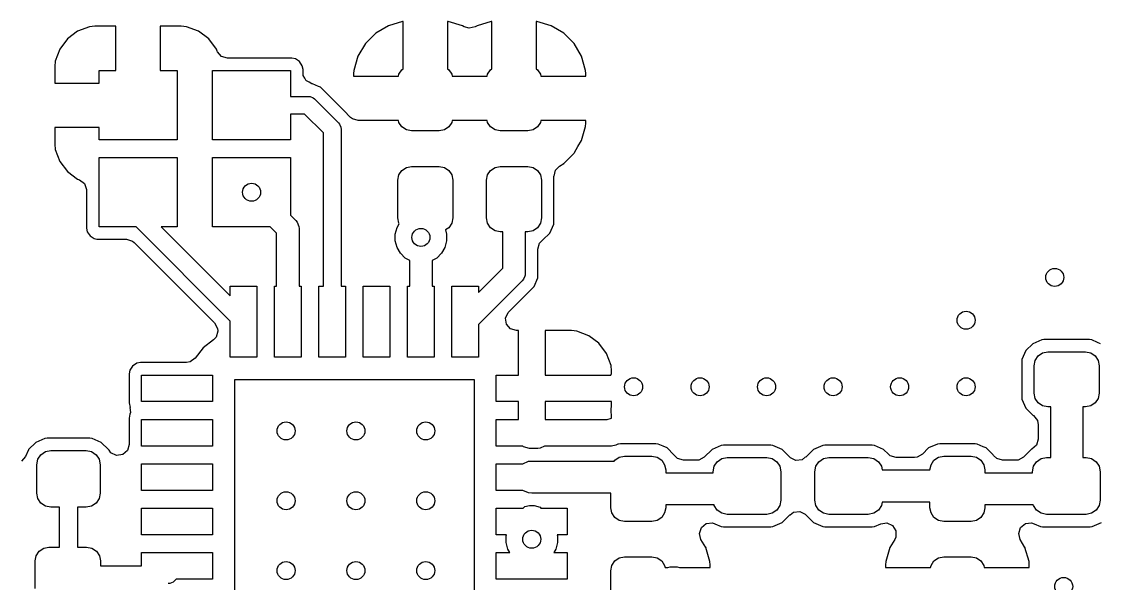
# Model space of a CAD drawing. Header units: inches. Extents: x 5.14 to 7.42, y -4.57 to -3.18.
# Drawn here: x 6.4148 to 6.8938, y -3.911 to -3.6618 of the extents above; entities that cross this region are included whole.
import ezdxf

# ---------------------------------------------------------------- set-up
doc = ezdxf.new("R2010")
doc.units = ezdxf.units.IN
doc.header["$MEASUREMENT"] = 0
doc.layers.add('F.Cu', color=13, linetype='CONTINUOUS', true_color=0xc83434)

msp = doc.modelspace()

# ---------------------------------------------------------------- linework, layer by layer
at = {"layer": 'F.Cu', "linetype": 'CONTINUOUS'}
for p, q in [((6.44499, -3.66409), (6.43968, -3.66607)), ((6.44733, -3.66384), (6.44499, -3.66409)), ((6.44499, -3.66409), (6.44499, -3.66409)), ((6.45669, -3.66384), (6.44733, -3.66384)), ((6.45669, -3.68352), (6.45669, -3.66384)), ((6.48574, -3.66384), (6.47638, -3.66384)), ((6.47638, -3.66384), (6.47638, -3.68352)), ((6.48809, -3.66409), (6.48574, -3.66384)), ((6.49339, -3.66607), (6.48809, -3.66409)), ((6.48809, -3.66409), (6.48809, -3.66409)), ((6.57767, -3.66361), (6.57206, -3.66692)), ((6.58393, -3.66179), (6.57767, -3.66361)), ((6.57767, -3.66361), (6.57767, -3.66361)), ((6.58425, -3.66176), (6.58393, -3.66179)), ((6.58425, -3.68276), (6.58425, -3.66176)), ((6.60426, -3.66179), (6.60394, -3.66176)), ((6.60394, -3.66176), (6.60394, -3.68276)), ((6.61052, -3.66361), (6.60426, -3.66179)), ((6.60426, -3.66179), (6.60426, -3.66179)), ((6.61129, -3.66406), (6.61052, -3.66361)), ((6.6136, -3.66474), (6.61129, -3.66406)), ((6.61626, -3.66406), (6.6136, -3.66474)), ((6.61704, -3.66361), (6.61626, -3.66406)), ((6.6233, -3.66179), (6.61704, -3.66361)), ((6.61704, -3.66361), (6.61704, -3.66361)), ((6.62362, -3.66176), (6.6233, -3.66179)), ((6.62362, -3.68276), (6.62362, -3.66176)), ((6.64363, -3.66179), (6.64331, -3.66176)), ((6.64331, -3.66176), (6.64331, -3.68276)), ((6.64989, -3.66361), (6.64363, -3.66179)), ((6.64363, -3.66179), (6.64363, -3.66179)), ((6.6555, -3.66692), (6.64989, -3.66361)), ((6.64989, -3.66361), (6.64989, -3.66361)), ((6.43968, -3.66607), (6.43515, -3.66946)), ((6.43968, -3.66607), (6.43968, -3.66607)), ((6.49792, -3.66946), (6.49339, -3.66607)), ((6.49339, -3.66607), (6.49339, -3.66607)), ((6.57206, -3.66692), (6.56745, -3.67153)), ((6.57206, -3.66692), (6.57206, -3.66692)), ((6.6601, -3.67153), (6.6555, -3.66692)), ((6.6555, -3.66692), (6.6555, -3.66692)), ((6.43515, -3.66946), (6.43176, -3.67399)), ((6.43515, -3.66946), (6.43515, -3.66946)), ((6.50131, -3.67399), (6.49792, -3.66946)), ((6.49792, -3.66946), (6.49792, -3.66946)), ((6.56745, -3.67153), (6.56414, -3.67714)), ((6.56745, -3.67153), (6.56745, -3.67153)), ((6.66011, -3.67153), (6.6601, -3.67153)), ((6.66342, -3.67714), (6.66011, -3.67153)), ((6.43176, -3.67399), (6.42978, -3.6793)), ((6.43176, -3.67399), (6.43176, -3.67399)), ((6.50162, -3.67483), (6.50131, -3.67399)), ((6.50131, -3.67399), (6.50131, -3.67399)), ((6.50176, -3.67515), (6.50162, -3.67483)), ((6.50356, -3.67723), (6.50176, -3.67515)), ((6.5062, -3.678), (6.50356, -3.67723)), ((6.5348, -3.678), (6.5062, -3.678)), ((6.53641, -3.67832), (6.5348, -3.678)), ((6.5348, -3.678), (6.5348, -3.678)), ((6.53823, -3.67954), (6.53641, -3.67832)), ((6.53641, -3.67832), (6.53641, -3.67832)), ((6.53641, -3.67832), (6.53641, -3.67832)), ((6.56414, -3.67714), (6.56232, -3.68339)), ((6.56414, -3.67714), (6.56414, -3.67714)), ((6.66524, -3.68339), (6.66342, -3.67714)), ((6.66342, -3.67714), (6.66342, -3.67714)), ((6.42978, -3.6793), (6.42953, -3.68164)), ((6.42953, -3.68164), (6.42953, -3.68904)), ((6.42978, -3.6793), (6.42978, -3.6793)), ((6.53945, -3.68137), (6.53823, -3.67954)), ((6.53977, -3.68298), (6.53945, -3.68137)), ((6.53945, -3.68137), (6.53945, -3.68137)), ((6.53977, -3.68457), (6.53977, -3.68298)), ((6.53977, -3.68298), (6.53977, -3.68298)), ((6.58235, -3.68513), (6.58368, -3.68315)), ((6.58368, -3.68315), (6.58425, -3.68276)), ((6.60394, -3.68276), (6.60451, -3.68315)), ((6.60451, -3.68315), (6.60583, -3.68513)), ((6.62172, -3.68513), (6.62305, -3.68315)), ((6.62305, -3.68315), (6.62362, -3.68276)), ((6.64331, -3.68276), (6.64388, -3.68315)), ((6.64388, -3.68315), (6.6452, -3.68513)), ((6.44921, -3.68904), (6.44921, -3.68352)), ((6.44921, -3.68352), (6.45669, -3.68352)), ((6.47638, -3.68352), (6.48386, -3.68352)), ((6.48386, -3.68352), (6.48386, -3.71423)), ((6.49961, -3.71423), (6.49961, -3.68352)), ((6.49961, -3.68352), (6.53425, -3.68352)), ((6.53425, -3.68352), (6.53425, -3.69494)), ((6.53989, -3.68555), (6.53977, -3.68457)), ((6.53988, -3.6856), (6.53989, -3.68555)), ((6.53989, -3.68563), (6.53988, -3.6856)), ((6.5399, -3.68569), (6.53989, -3.68563)), ((6.54056, -3.68685), (6.5399, -3.68569)), ((6.5412, -3.68802), (6.54056, -3.68685)), ((6.54124, -3.68804), (6.5412, -3.68802)), ((6.54126, -3.68809), (6.54124, -3.68804)), ((6.54244, -3.6887), (6.54126, -3.68809)), ((6.56232, -3.68339), (6.5622, -3.68486)), ((6.5622, -3.68486), (6.5622, -3.68598)), ((6.5622, -3.68598), (6.58218, -3.68598)), ((6.56232, -3.68339), (6.56232, -3.68339)), ((6.58218, -3.68598), (6.58235, -3.68513)), ((6.60583, -3.68513), (6.60601, -3.68598)), ((6.60601, -3.68598), (6.62155, -3.68598)), ((6.62155, -3.68598), (6.62172, -3.68513)), ((6.6452, -3.68513), (6.64538, -3.68598)), ((6.64538, -3.68598), (6.66535, -3.68598)), ((6.66535, -3.68486), (6.66524, -3.68339)), ((6.66524, -3.68339), (6.66524, -3.68339)), ((6.66535, -3.68598), (6.66535, -3.68486)), ((6.66535, -3.68486), (6.66535, -3.68486)), ((6.42953, -3.68904), (6.44921, -3.68904)), ((6.54361, -3.68934), (6.54244, -3.6887)), ((6.54398, -3.68942), (6.54361, -3.68934)), ((6.54401, -3.68942), (6.54398, -3.68942)), ((6.54404, -3.68944), (6.54401, -3.68942)), ((6.54661, -3.6905), (6.54404, -3.68944)), ((6.54404, -3.68944), (6.54404, -3.68944)), ((6.54746, -3.69085), (6.54661, -3.6905)), ((6.54748, -3.69086), (6.54746, -3.69085)), ((6.54821, -3.69159), (6.54748, -3.69086)), ((6.54748, -3.69086), (6.54748, -3.69086)), ((6.55783, -3.70121), (6.54821, -3.69159)), ((6.54821, -3.69159), (6.54821, -3.69159)), ((6.53425, -3.69494), (6.54213, -3.69494)), ((6.54213, -3.69494), (6.54289, -3.69502)), ((6.54289, -3.69502), (6.54431, -3.6956)), ((6.54431, -3.6956), (6.54491, -3.69609)), ((6.54491, -3.69609), (6.55554, -3.70672)), ((6.56086, -3.70424), (6.55783, -3.70121)), ((6.55783, -3.70121), (6.55783, -3.70121)), ((6.5405, -3.70282), (6.53425, -3.70282)), ((6.53425, -3.70282), (6.53425, -3.71423)), ((6.54882, -3.71114), (6.5405, -3.70282)), ((6.55554, -3.70672), (6.55603, -3.70732)), ((6.56167, -3.70489), (6.56086, -3.70424)), ((6.56431, -3.70567), (6.56167, -3.70489)), ((6.58218, -3.70567), (6.56431, -3.70567)), ((6.58235, -3.70653), (6.58218, -3.70567)), ((6.58368, -3.70851), (6.58235, -3.70653)), ((6.60583, -3.70653), (6.60451, -3.70851)), ((6.60601, -3.70567), (6.60583, -3.70653)), ((6.62155, -3.70567), (6.60601, -3.70567)), ((6.62172, -3.70653), (6.62155, -3.70567)), ((6.62305, -3.70851), (6.62172, -3.70653)), ((6.6452, -3.70653), (6.64388, -3.70851)), ((6.64538, -3.70567), (6.6452, -3.70653)), ((6.66535, -3.70567), (6.64538, -3.70567)), ((6.66524, -3.70826), (6.66535, -3.7068)), ((6.66535, -3.7068), (6.66535, -3.70567)), ((6.66535, -3.7068), (6.66535, -3.7068)), ((6.44921, -3.70872), (6.42953, -3.70872)), ((6.42953, -3.70872), (6.42953, -3.71612)), ((6.44921, -3.71423), (6.44921, -3.70872)), ((6.54882, -3.77919), (6.54882, -3.71114)), ((6.55603, -3.70732), (6.55654, -3.70855)), ((6.55654, -3.70855), (6.55662, -3.70874)), ((6.55662, -3.70874), (6.55669, -3.70951)), ((6.55669, -3.70951), (6.55669, -3.77919)), ((6.58566, -3.70983), (6.58368, -3.70851)), ((6.58799, -3.7103), (6.58566, -3.70983)), ((6.6002, -3.7103), (6.58799, -3.7103)), ((6.60253, -3.70983), (6.6002, -3.7103)), ((6.60451, -3.70851), (6.60253, -3.70983)), ((6.62503, -3.70983), (6.62305, -3.70851)), ((6.62736, -3.7103), (6.62503, -3.70983)), ((6.63957, -3.7103), (6.62736, -3.7103)), ((6.6419, -3.70983), (6.63957, -3.7103)), ((6.64388, -3.70851), (6.6419, -3.70983)), ((6.66342, -3.71452), (6.66524, -3.70826)), ((6.66524, -3.70826), (6.66524, -3.70826)), ((6.42953, -3.71612), (6.42978, -3.71846)), ((6.48386, -3.71423), (6.44921, -3.71423)), ((6.53425, -3.71423), (6.49961, -3.71423)), ((6.66181, -3.71724), (6.66342, -3.71452)), ((6.66342, -3.71452), (6.66342, -3.71452)), ((6.42978, -3.71846), (6.42978, -3.71846)), ((6.42978, -3.71846), (6.43176, -3.72376)), ((6.6555, -3.72473), (6.6601, -3.72012)), ((6.6601, -3.72012), (6.66011, -3.72012)), ((6.66011, -3.72012), (6.66026, -3.71986)), ((6.66026, -3.71986), (6.66181, -3.71724)), ((6.43176, -3.72376), (6.43176, -3.72376)), ((6.43176, -3.72376), (6.43515, -3.72829)), ((6.44921, -3.75281), (6.44921, -3.72211)), ((6.44921, -3.72211), (6.48386, -3.72211)), ((6.48386, -3.72211), (6.48386, -3.75281)), ((6.49961, -3.75281), (6.49961, -3.72211)), ((6.49961, -3.72211), (6.53425, -3.72211)), ((6.53425, -3.72211), (6.53425, -3.74771)), ((6.58566, -3.72651), (6.58799, -3.72604)), ((6.58799, -3.72604), (6.6002, -3.72604)), ((6.6002, -3.72604), (6.60253, -3.72651)), ((6.62503, -3.72651), (6.62736, -3.72604)), ((6.62736, -3.72604), (6.63957, -3.72604)), ((6.63957, -3.72604), (6.6419, -3.72651)), ((6.65181, -3.72767), (6.65357, -3.72587)), ((6.65357, -3.72587), (6.6555, -3.72473)), ((6.6555, -3.72473), (6.65526, -3.72492)), ((6.65526, -3.72492), (6.6555, -3.72473)), ((6.43515, -3.72829), (6.43515, -3.72829)), ((6.43515, -3.72829), (6.43968, -3.73169)), ((6.58189, -3.73215), (6.58235, -3.72981)), ((6.58235, -3.72981), (6.58368, -3.72783)), ((6.58368, -3.72783), (6.58566, -3.72651)), ((6.60253, -3.72651), (6.60451, -3.72783)), ((6.60451, -3.72783), (6.60583, -3.72981)), ((6.60583, -3.72981), (6.6063, -3.73215)), ((6.62126, -3.73215), (6.62172, -3.72981)), ((6.62172, -3.72981), (6.62305, -3.72783)), ((6.62305, -3.72783), (6.62503, -3.72651)), ((6.6419, -3.72651), (6.64388, -3.72783)), ((6.64388, -3.72783), (6.6452, -3.72981)), ((6.6452, -3.72981), (6.64567, -3.73215)), ((6.65119, -3.73034), (6.65119, -3.73027)), ((6.65119, -3.73027), (6.65121, -3.73027)), ((6.65119, -3.73035), (6.65119, -3.73034)), ((6.65119, -3.73041), (6.65119, -3.73035)), ((6.65119, -3.75061), (6.65119, -3.73041)), ((6.65119, -3.73041), (6.65119, -3.73041)), ((6.65121, -3.73027), (6.65181, -3.72767)), ((6.43968, -3.73169), (6.43968, -3.73169)), ((6.43968, -3.73169), (6.44052, -3.732)), ((6.44052, -3.732), (6.44272, -3.73365)), ((6.44272, -3.73365), (6.44368, -3.73622)), ((6.58189, -3.74888), (6.58189, -3.73215)), ((6.6063, -3.73215), (6.6063, -3.74888)), ((6.62126, -3.74888), (6.62126, -3.73215)), ((6.64567, -3.73215), (6.64567, -3.74888)), ((6.44368, -3.73622), (6.44369, -3.73657)), ((6.44369, -3.73657), (6.44369, -3.75336)), ((6.53425, -3.74771), (6.53661, -3.75007)), ((6.53661, -3.75007), (6.53723, -3.75082)), ((6.58235, -3.75121), (6.58189, -3.74888)), ((6.6063, -3.74888), (6.60583, -3.75121)), ((6.62172, -3.75121), (6.62126, -3.74888)), ((6.64567, -3.74888), (6.6452, -3.75121)), ((6.44369, -3.75336), (6.44401, -3.75497)), ((6.44401, -3.75497), (6.44401, -3.75497)), ((6.44401, -3.75497), (6.44401, -3.75497)), ((6.44401, -3.75497), (6.44523, -3.75679)), ((6.46569, -3.75281), (6.44921, -3.75281)), ((6.50748, -3.7946), (6.46569, -3.75281)), ((6.48386, -3.75281), (6.47683, -3.75281)), ((6.47683, -3.75281), (6.50748, -3.78347)), ((6.52521, -3.75281), (6.49961, -3.75281)), ((6.52807, -3.75567), (6.52521, -3.75281)), ((6.53723, -3.75082), (6.53723, -3.75082)), ((6.53723, -3.75082), (6.53797, -3.75263)), ((6.53797, -3.75263), (6.53807, -3.7536)), ((6.53807, -3.7536), (6.53807, -3.77919)), ((6.58072, -3.75604), (6.5815, -3.75314)), ((6.5815, -3.75314), (6.58249, -3.75142)), ((6.58249, -3.75142), (6.58235, -3.75121)), ((6.60451, -3.75319), (6.60303, -3.75418)), ((6.60303, -3.75418), (6.60353, -3.75604)), ((6.60583, -3.75121), (6.60451, -3.75319)), ((6.62305, -3.75319), (6.62172, -3.75121)), ((6.62503, -3.75452), (6.62305, -3.75319)), ((6.62736, -3.75498), (6.62503, -3.75452)), ((6.62846, -3.75498), (6.62736, -3.75498)), ((6.62846, -3.77122), (6.62846, -3.75498)), ((6.63957, -3.75498), (6.63846, -3.75498)), ((6.63846, -3.75498), (6.63846, -3.77329)), ((6.6419, -3.75452), (6.63957, -3.75498)), ((6.64388, -3.75319), (6.6419, -3.75452)), ((6.6452, -3.75121), (6.64388, -3.75319)), ((6.64932, -3.75556), (6.65108, -3.75158)), ((6.65108, -3.75158), (6.65119, -3.75061)), ((6.44523, -3.75679), (6.44706, -3.75801)), ((6.44706, -3.75801), (6.44821, -3.75824)), ((6.44821, -3.75824), (6.44867, -3.75833)), ((6.44867, -3.75833), (6.44867, -3.75833)), ((6.44867, -3.75833), (6.44867, -3.75833)), ((6.44867, -3.75833), (6.46138, -3.75833)), ((6.46138, -3.75833), (6.46402, -3.75911)), ((6.46402, -3.75911), (6.46484, -3.75976)), ((6.46484, -3.75976), (6.50053, -3.79546)), ((6.52807, -3.77919), (6.52807, -3.75567)), ((6.58072, -3.75904), (6.58072, -3.75604)), ((6.5815, -3.76194), (6.58072, -3.75904)), ((6.60353, -3.75904), (6.60275, -3.76194)), ((6.60353, -3.75604), (6.60353, -3.75904)), ((6.64476, -3.76012), (6.64611, -3.75873)), ((6.64611, -3.75873), (6.64625, -3.75863)), ((6.64625, -3.75863), (6.64932, -3.75556)), ((6.64625, -3.75863), (6.64625, -3.75863)), ((6.583, -3.76454), (6.5815, -3.76194)), ((6.58513, -3.76666), (6.583, -3.76454)), ((6.60125, -3.76454), (6.59913, -3.76666)), ((6.60275, -3.76194), (6.60125, -3.76454)), ((6.64398, -3.76276), (6.64476, -3.76012)), ((6.64398, -3.77022), (6.64398, -3.76276)), ((6.58713, -3.76782), (6.58513, -3.76666)), ((6.58713, -3.77919), (6.58713, -3.76782)), ((6.59913, -3.76666), (6.59713, -3.76782)), ((6.59713, -3.76782), (6.59713, -3.77919)), ((6.61772, -3.78196), (6.62846, -3.77122)), ((6.63837, -3.77426), (6.6382, -3.77468)), ((6.63846, -3.77329), (6.63837, -3.77426)), ((6.63837, -3.77426), (6.63837, -3.77426)), ((6.64398, -3.77119), (6.64398, -3.77022)), ((6.64398, -3.77022), (6.64398, -3.77022)), ((6.64398, -3.77538), (6.64398, -3.77119)), ((6.637, -3.77682), (6.61772, -3.79611)), ((6.63762, -3.77607), (6.637, -3.77682)), ((6.6382, -3.77468), (6.63762, -3.77607)), ((6.63762, -3.77607), (6.63762, -3.77607)), ((6.64238, -3.77925), (6.64398, -3.77538)), ((6.50748, -3.78347), (6.50748, -3.77919)), ((6.50748, -3.77919), (6.51929, -3.77919)), ((6.51929, -3.77919), (6.51929, -3.81069)), ((6.52717, -3.81069), (6.52717, -3.77919)), ((6.52717, -3.77919), (6.52807, -3.77919)), ((6.53807, -3.77919), (6.53898, -3.77919)), ((6.53898, -3.77919), (6.53898, -3.81069)), ((6.54685, -3.81069), (6.54685, -3.77919)), ((6.54685, -3.77919), (6.54882, -3.77919)), ((6.55669, -3.77919), (6.55866, -3.77919)), ((6.55866, -3.77919), (6.55866, -3.81069)), ((6.56654, -3.81069), (6.56654, -3.77919)), ((6.56654, -3.77919), (6.57835, -3.77919)), ((6.57835, -3.77919), (6.57835, -3.81069)), ((6.58622, -3.81069), (6.58622, -3.77919)), ((6.58622, -3.77919), (6.58713, -3.77919)), ((6.59713, -3.77919), (6.59803, -3.77919)), ((6.59803, -3.77919), (6.59803, -3.81069)), ((6.60591, -3.81069), (6.60591, -3.77919)), ((6.60591, -3.77919), (6.61772, -3.77919)), ((6.61772, -3.77919), (6.61772, -3.78196)), ((6.63108, -3.79054), (6.64238, -3.77925)), ((6.6297, -3.7933), (6.63085, -3.7908)), ((6.6301, -3.79602), (6.6297, -3.7933)), ((6.63085, -3.7908), (6.63108, -3.79054)), ((6.50053, -3.79546), (6.50185, -3.79787)), ((6.50185, -3.79787), (6.50196, -3.79891)), ((6.50748, -3.81069), (6.50748, -3.7946)), ((6.61772, -3.79611), (6.61772, -3.81069)), ((6.6319, -3.7981), (6.6301, -3.79602)), ((6.63454, -3.79888), (6.6319, -3.7981)), ((6.5, -3.80301), (6.49539, -3.80647)), ((6.50119, -3.80174), (6.5, -3.80301)), ((6.50196, -3.7991), (6.50119, -3.80174)), ((6.50196, -3.79891), (6.50196, -3.7991)), ((6.63543, -3.79888), (6.63454, -3.79888)), ((6.63543, -3.81856), (6.63543, -3.79888)), ((6.65897, -3.79888), (6.64724, -3.79888)), ((6.64724, -3.79888), (6.64724, -3.81856)), ((6.66131, -3.79913), (6.65897, -3.79888)), ((6.66662, -3.80111), (6.66131, -3.79913)), ((6.66131, -3.79913), (6.66131, -3.79913)), ((6.67115, -3.8045), (6.66662, -3.80111)), ((6.66662, -3.80111), (6.66662, -3.80111)), ((6.86777, -3.80292), (6.86379, -3.80467)), ((6.86874, -3.80281), (6.86777, -3.80292)), ((6.86777, -3.80292), (6.86777, -3.80292)), ((6.88894, -3.80281), (6.86874, -3.80281)), ((6.86874, -3.80281), (6.86874, -3.80281)), ((6.88991, -3.80292), (6.88894, -3.80281)), ((6.89255, -3.80409), (6.88991, -3.80292)), ((6.49539, -3.80647), (6.49193, -3.81109)), ((6.67454, -3.80903), (6.67115, -3.8045)), ((6.67115, -3.8045), (6.67115, -3.8045)), ((6.86072, -3.80775), (6.85896, -3.81172)), ((6.86379, -3.80468), (6.86072, -3.80775)), ((6.86072, -3.80775), (6.86072, -3.80775)), ((6.86379, -3.80467), (6.86379, -3.80468)), ((6.89389, -3.80468), (6.89255, -3.80409)), ((6.49193, -3.81109), (6.48973, -3.81274)), ((6.51929, -3.81069), (6.50748, -3.81069)), ((6.53898, -3.81069), (6.52717, -3.81069)), ((6.55866, -3.81069), (6.54685, -3.81069)), ((6.57835, -3.81069), (6.56654, -3.81069)), ((6.59803, -3.81069), (6.58622, -3.81069)), ((6.61772, -3.81069), (6.60591, -3.81069)), ((6.67652, -3.81434), (6.67454, -3.80903)), ((6.67454, -3.80903), (6.67454, -3.80903)), ((6.85896, -3.81172), (6.85885, -3.81269)), ((6.85896, -3.81172), (6.85896, -3.81172)), ((6.86437, -3.81443), (6.86483, -3.81209)), ((6.86483, -3.81209), (6.86616, -3.81011)), ((6.86616, -3.81011), (6.86814, -3.80879)), ((6.86814, -3.80879), (6.87047, -3.80833)), ((6.87047, -3.80833), (6.8872, -3.80833)), ((6.8872, -3.80833), (6.88954, -3.80879)), ((6.88954, -3.80879), (6.89152, -3.81011)), ((6.89152, -3.81011), (6.89284, -3.81209)), ((6.89284, -3.81209), (6.89331, -3.81443)), ((6.46291, -3.81641), (6.46259, -3.81802)), ((6.46413, -3.81458), (6.46291, -3.81641)), ((6.46596, -3.81336), (6.46413, -3.81458)), ((6.46757, -3.81304), (6.46596, -3.81336)), ((6.48802, -3.81304), (6.46757, -3.81304)), ((6.48973, -3.81274), (6.48802, -3.81304)), ((6.67677, -3.81668), (6.67652, -3.81434)), ((6.67652, -3.81434), (6.67652, -3.81434)), ((6.67677, -3.81791), (6.67677, -3.81668)), ((6.67677, -3.81668), (6.67677, -3.81668)), ((6.85885, -3.81269), (6.85885, -3.81269)), ((6.85885, -3.81269), (6.85885, -3.82837)), ((6.86437, -3.82663), (6.86437, -3.81443)), ((6.89331, -3.81443), (6.89331, -3.82663)), ((6.46259, -3.81802), (6.46259, -3.83092)), ((6.46811, -3.83037), (6.46811, -3.81856)), ((6.46811, -3.81856), (6.49961, -3.81856)), ((6.49961, -3.81856), (6.49961, -3.83037)), ((6.50945, -3.91985), (6.50945, -3.82053)), ((6.50945, -3.82053), (6.61575, -3.82053)), ((6.61575, -3.82053), (6.61575, -3.92683)), ((6.62559, -3.83037), (6.62559, -3.81856)), ((6.62559, -3.81856), (6.63543, -3.81856)), ((6.64724, -3.81856), (6.65709, -3.81856)), ((6.65709, -3.81856), (6.67639, -3.81856)), ((6.67639, -3.81856), (6.67677, -3.81791)), ((6.86483, -3.82897), (6.86437, -3.82663)), ((6.89331, -3.82663), (6.89284, -3.82897)), ((6.46259, -3.83092), (6.463, -3.833)), ((6.49961, -3.83037), (6.46811, -3.83037)), ((6.63543, -3.83037), (6.62559, -3.83037)), ((6.63543, -3.83825), (6.63543, -3.83037)), ((6.67677, -3.83037), (6.64724, -3.83037)), ((6.64724, -3.83037), (6.64724, -3.83825)), ((6.67677, -3.83226), (6.67677, -3.83037)), ((6.85885, -3.82837), (6.85885, -3.82837)), ((6.85885, -3.82837), (6.85896, -3.82934)), ((6.85896, -3.82934), (6.85896, -3.82934)), ((6.85896, -3.82934), (6.86072, -3.83332)), ((6.86616, -3.83095), (6.86483, -3.82897)), ((6.86814, -3.83227), (6.86616, -3.83095)), ((6.89152, -3.83095), (6.88954, -3.83227)), ((6.89284, -3.82897), (6.89152, -3.83095)), ((6.46293, -3.83599), (6.46259, -3.8377)), ((6.46317, -3.83518), (6.46293, -3.83599)), ((6.463, -3.833), (6.46294, -3.83301)), ((6.46294, -3.83301), (6.46317, -3.83518)), ((6.67661, -3.83379), (6.67677, -3.83226)), ((6.67661, -3.83483), (6.67661, -3.83379)), ((6.67677, -3.83636), (6.67661, -3.83483)), ((6.67677, -3.83226), (6.67677, -3.83226)), ((6.67677, -3.83773), (6.67677, -3.83636)), ((6.67677, -3.83636), (6.67677, -3.83636)), ((6.86072, -3.83332), (6.86072, -3.83332)), ((6.86072, -3.83332), (6.86379, -3.83639)), ((6.86379, -3.83639), (6.86407, -3.83658)), ((6.86407, -3.83658), (6.86581, -3.83871)), ((6.87047, -3.83274), (6.86814, -3.83227)), ((6.87171, -3.83274), (6.87047, -3.83274)), ((6.87171, -3.85518), (6.87171, -3.83274)), ((6.8872, -3.83274), (6.88597, -3.83274)), ((6.88597, -3.83274), (6.88597, -3.85518)), ((6.88954, -3.83227), (6.8872, -3.83274)), ((6.46259, -3.8377), (6.46259, -3.84937)), ((6.46811, -3.85006), (6.46811, -3.83825)), ((6.46811, -3.83825), (6.49961, -3.83825)), ((6.49961, -3.83825), (6.49961, -3.85006)), ((6.62559, -3.85006), (6.62559, -3.83825)), ((6.62559, -3.83825), (6.63543, -3.83825)), ((6.64724, -3.83825), (6.65709, -3.83825)), ((6.65709, -3.83825), (6.67479, -3.83825)), ((6.67479, -3.83825), (6.67677, -3.83773)), ((6.86581, -3.83871), (6.86619, -3.8406)), ((6.86619, -3.8406), (6.86619, -3.84701)), ((6.42108, -3.84845), (6.41795, -3.85157)), ((6.42512, -3.84666), (6.42108, -3.84845)), ((6.42611, -3.84655), (6.42512, -3.84666)), ((6.42512, -3.84666), (6.42512, -3.84666)), ((6.44519, -3.84655), (6.42611, -3.84655)), ((6.42611, -3.84655), (6.42611, -3.84655)), ((6.44618, -3.84666), (6.44519, -3.84655)), ((6.45022, -3.84845), (6.44618, -3.84666)), ((6.45334, -3.85157), (6.45022, -3.84845)), ((6.46259, -3.84937), (6.46182, -3.85201)), ((6.49961, -3.85006), (6.46811, -3.85006)), ((6.63737, -3.85006), (6.62559, -3.85006)), ((6.63768, -3.85041), (6.63737, -3.85006)), ((6.64032, -3.85119), (6.63768, -3.85041)), ((6.64699, -3.85006), (6.64513, -3.85108)), ((6.67675, -3.85006), (6.64699, -3.85006)), ((6.67872, -3.84964), (6.67675, -3.85006)), ((6.67961, -3.84925), (6.67872, -3.84964)), ((6.67977, -3.84918), (6.67961, -3.84925)), ((6.68074, -3.84907), (6.67977, -3.84918)), ((6.68075, -3.84907), (6.68074, -3.84907)), ((6.69642, -3.84907), (6.68075, -3.84907)), ((6.69739, -3.84918), (6.69642, -3.84907)), ((6.69962, -3.85016), (6.69739, -3.84918)), ((6.70137, -3.85093), (6.69962, -3.85016)), ((6.70444, -3.85401), (6.70137, -3.85093)), ((6.70137, -3.85093), (6.70137, -3.85093)), ((6.7254, -3.84977), (6.72135, -3.85156)), ((6.72638, -3.84966), (6.7254, -3.84977)), ((6.7254, -3.84977), (6.7254, -3.84977)), ((6.72639, -3.84966), (6.72638, -3.84966)), ((6.74743, -3.84966), (6.72639, -3.84966)), ((6.74842, -3.84977), (6.74743, -3.84966)), ((6.75246, -3.85156), (6.74842, -3.84977)), ((6.77048, -3.84977), (6.76643, -3.85156)), ((6.77146, -3.84966), (6.77048, -3.84977)), ((6.77048, -3.84977), (6.77048, -3.84977)), ((6.79251, -3.84966), (6.77146, -3.84966)), ((6.77146, -3.84966), (6.77146, -3.84966)), ((6.7935, -3.84977), (6.79251, -3.84966)), ((6.79754, -3.85156), (6.7935, -3.84977)), ((6.81753, -3.85093), (6.81477, -3.8537)), ((6.82151, -3.84918), (6.81753, -3.85093)), ((6.81753, -3.85093), (6.81753, -3.85093)), ((6.82248, -3.84907), (6.82151, -3.84918)), ((6.82151, -3.84918), (6.82151, -3.84918)), ((6.83815, -3.84907), (6.82248, -3.84907)), ((6.82248, -3.84907), (6.82248, -3.84907)), ((6.83912, -3.84918), (6.83815, -3.84907)), ((6.84177, -3.85035), (6.83912, -3.84918)), ((6.8431, -3.85093), (6.84177, -3.85035)), ((6.84617, -3.85401), (6.8431, -3.85093)), ((6.8431, -3.85093), (6.8431, -3.85093)), ((6.86541, -3.84965), (6.86334, -3.85145)), ((6.86619, -3.84701), (6.86541, -3.84965)), ((6.41659, -3.85466), (6.41482, -3.85676)), ((6.41788, -3.85175), (6.41659, -3.85466)), ((6.41795, -3.85157), (6.41788, -3.85175)), ((6.41795, -3.85157), (6.41795, -3.85157)), ((6.41795, -3.85157), (6.41795, -3.85157)), ((6.42205, -3.85596), (6.42342, -3.85391)), ((6.42342, -3.85391), (6.42546, -3.85255)), ((6.42546, -3.85255), (6.42787, -3.85207)), ((6.42787, -3.85207), (6.44343, -3.85207)), ((6.44343, -3.85207), (6.44584, -3.85255)), ((6.44584, -3.85255), (6.44788, -3.85391)), ((6.44788, -3.85391), (6.44925, -3.85596)), ((6.4536, -3.85194), (6.45334, -3.85157)), ((6.45366, -3.8519), (6.4536, -3.85194)), ((6.45451, -3.85306), (6.45366, -3.8519)), ((6.45701, -3.8542), (6.45451, -3.85306)), ((6.45974, -3.85381), (6.45701, -3.8542)), ((6.46182, -3.85201), (6.45974, -3.85381)), ((6.64409, -3.85119), (6.64032, -3.85119)), ((6.64513, -3.85108), (6.64409, -3.85119)), ((6.67817, -3.85637), (6.68015, -3.85505)), ((6.68015, -3.85505), (6.68248, -3.85459)), ((6.68248, -3.85459), (6.69469, -3.85459)), ((6.69469, -3.85459), (6.69702, -3.85505)), ((6.69702, -3.85505), (6.699, -3.85637)), ((6.70463, -3.85428), (6.70444, -3.85401)), ((6.70602, -3.85563), (6.70463, -3.85428)), ((6.70866, -3.85641), (6.70602, -3.85563)), ((6.71794, -3.85498), (6.71552, -3.85629)), ((6.72135, -3.85156), (6.71794, -3.85498)), ((6.72135, -3.85156), (6.72135, -3.85156)), ((6.7237, -3.85702), (6.72574, -3.85566)), ((6.72574, -3.85566), (6.72815, -3.85518)), ((6.72815, -3.85518), (6.74567, -3.85518)), ((6.74567, -3.85518), (6.74808, -3.85566)), ((6.74808, -3.85566), (6.75012, -3.85702)), ((6.75591, -3.855), (6.75246, -3.85156)), ((6.75614, -3.85527), (6.75591, -3.855)), ((6.75591, -3.855), (6.75591, -3.855)), ((6.75861, -3.85649), (6.75614, -3.85527)), ((6.7629, -3.85491), (6.76135, -3.85618)), ((6.76299, -3.855), (6.7629, -3.85491)), ((6.76643, -3.85156), (6.76299, -3.855)), ((6.76643, -3.85156), (6.76643, -3.85156)), ((6.76877, -3.85702), (6.77082, -3.85566)), ((6.77082, -3.85566), (6.77323, -3.85518)), ((6.77323, -3.85518), (6.79075, -3.85518)), ((6.79075, -3.85518), (6.79316, -3.85566)), ((6.79316, -3.85566), (6.7952, -3.85702)), ((6.79968, -3.8537), (6.79754, -3.85156)), ((6.8005, -3.85435), (6.79968, -3.8537)), ((6.80313, -3.85513), (6.8005, -3.85435)), ((6.81132, -3.85513), (6.80313, -3.85513)), ((6.81236, -3.85501), (6.81132, -3.85513)), ((6.81477, -3.8537), (6.81236, -3.85501)), ((6.8199, -3.85637), (6.82188, -3.85505)), ((6.82188, -3.85505), (6.82421, -3.85459)), ((6.82421, -3.85459), (6.83642, -3.85459)), ((6.83642, -3.85459), (6.83875, -3.85505)), ((6.83875, -3.85505), (6.84073, -3.85637)), ((6.84636, -3.85428), (6.84617, -3.85401)), ((6.84775, -3.85563), (6.84636, -3.85428)), ((6.85039, -3.85641), (6.84775, -3.85563)), ((6.85967, -3.85498), (6.85725, -3.85629)), ((6.86309, -3.85156), (6.85967, -3.85498)), ((6.8632, -3.85151), (6.86309, -3.85156)), ((6.86328, -3.85147), (6.8632, -3.85151)), ((6.86334, -3.85145), (6.86328, -3.85147)), ((6.86543, -3.85702), (6.86747, -3.85566)), ((6.86747, -3.85566), (6.86988, -3.85518)), ((6.86988, -3.85518), (6.87171, -3.85518)), ((6.88597, -3.85518), (6.8874, -3.85518)), ((6.8874, -3.85518), (6.88981, -3.85566)), ((6.88981, -3.85566), (6.89186, -3.85702)), ((6.42158, -3.85837), (6.42205, -3.85596)), ((6.42158, -3.87096), (6.42158, -3.85837)), ((6.44925, -3.85596), (6.44972, -3.85837)), ((6.44972, -3.85837), (6.44972, -3.87096)), ((6.46811, -3.86974), (6.46811, -3.85793)), ((6.46811, -3.85793), (6.49961, -3.85793)), ((6.49961, -3.85793), (6.49961, -3.86974)), ((6.62559, -3.86974), (6.62559, -3.85793)), ((6.62559, -3.85793), (6.63735, -3.85793)), ((6.63735, -3.85793), (6.63738, -3.85791)), ((6.63738, -3.85791), (6.63995, -3.85685)), ((6.63995, -3.85685), (6.64134, -3.85671)), ((6.64134, -3.85671), (6.67794, -3.85671)), ((6.67794, -3.85671), (6.67817, -3.85637)), ((6.699, -3.85637), (6.70032, -3.85835)), ((6.70032, -3.85835), (6.70079, -3.86069)), ((6.71448, -3.85641), (6.70866, -3.85641)), ((6.71552, -3.85629), (6.71448, -3.85641)), ((6.72185, -3.86148), (6.72233, -3.85907)), ((6.72233, -3.85907), (6.7237, -3.85702)), ((6.75012, -3.85702), (6.75149, -3.85907)), ((6.75149, -3.85907), (6.75197, -3.86148)), ((6.76135, -3.85618), (6.75861, -3.85649)), ((6.76693, -3.86148), (6.76741, -3.85907)), ((6.76741, -3.85907), (6.76877, -3.85702)), ((6.7952, -3.85702), (6.79657, -3.85907)), ((6.79657, -3.85907), (6.79688, -3.86065)), ((6.81812, -3.86065), (6.81858, -3.85835)), ((6.81858, -3.85835), (6.8199, -3.85637)), ((6.84073, -3.85637), (6.84206, -3.85835)), ((6.84206, -3.85835), (6.84252, -3.86069)), ((6.85622, -3.85641), (6.85039, -3.85641)), ((6.85725, -3.85629), (6.85622, -3.85641)), ((6.86358, -3.86148), (6.86406, -3.85907)), ((6.86406, -3.85907), (6.86543, -3.85702)), ((6.89186, -3.85702), (6.89322, -3.85907)), ((6.89322, -3.85907), (6.8937, -3.86148)), ((6.70079, -3.86069), (6.70079, -3.86193)), ((6.70079, -3.86193), (6.72185, -3.86193)), ((6.72185, -3.86193), (6.72185, -3.86148)), ((6.75197, -3.86148), (6.75197, -3.87407)), ((6.76693, -3.87407), (6.76693, -3.86148)), ((6.79688, -3.86065), (6.81812, -3.86065)), ((6.84252, -3.86069), (6.84252, -3.86193)), ((6.84252, -3.86193), (6.86358, -3.86193)), ((6.86358, -3.86193), (6.86358, -3.86148)), ((6.8937, -3.86148), (6.8937, -3.87407)), ((6.49961, -3.86974), (6.46811, -3.86974)), ((6.63735, -3.86974), (6.62559, -3.86974)), ((6.63738, -3.86977), (6.63735, -3.86974)), ((6.63995, -3.87083), (6.63738, -3.86977)), ((6.42205, -3.87338), (6.42158, -3.87096)), ((6.42342, -3.87542), (6.42205, -3.87338)), ((6.44925, -3.87338), (6.44788, -3.87542)), ((6.44972, -3.87096), (6.44925, -3.87338)), ((6.64134, -3.87097), (6.63995, -3.87083)), ((6.67638, -3.87097), (6.64134, -3.87097)), ((6.67638, -3.87742), (6.67638, -3.87097)), ((6.75197, -3.87407), (6.75149, -3.87649)), ((6.76741, -3.87649), (6.76693, -3.87407)), ((6.79688, -3.87491), (6.79657, -3.87649)), ((6.81811, -3.87491), (6.79688, -3.87491)), ((6.81811, -3.87742), (6.81811, -3.87491)), ((6.8937, -3.87407), (6.89322, -3.87649)), ((6.42546, -3.87678), (6.42342, -3.87542)), ((6.42787, -3.87726), (6.42546, -3.87678)), ((6.43171, -3.87726), (6.42787, -3.87726)), ((6.43171, -3.89494), (6.43171, -3.87726)), ((6.44343, -3.87726), (6.43959, -3.87726)), ((6.43959, -3.87726), (6.43959, -3.89494)), ((6.44584, -3.87678), (6.44343, -3.87726)), ((6.44788, -3.87542), (6.44584, -3.87678)), ((6.46811, -3.88943), (6.46811, -3.87762)), ((6.46811, -3.87762), (6.49961, -3.87762)), ((6.49961, -3.87762), (6.49961, -3.88943)), ((6.62559, -3.88943), (6.62559, -3.87762)), ((6.62559, -3.87762), (6.63749, -3.87762)), ((6.63749, -3.87762), (6.63829, -3.87693)), ((6.63829, -3.87693), (6.64032, -3.87649)), ((6.64032, -3.87649), (6.64236, -3.87649)), ((6.64236, -3.87649), (6.645, -3.87726)), ((6.645, -3.87726), (6.64531, -3.87762)), ((6.64531, -3.87762), (6.65709, -3.87762)), ((6.65709, -3.87762), (6.65709, -3.88943)), ((6.67684, -3.87976), (6.67638, -3.87742)), ((6.70079, -3.87742), (6.70032, -3.87976)), ((6.72227, -3.87619), (6.70079, -3.87619)), ((6.70079, -3.87619), (6.70079, -3.87742)), ((6.72233, -3.87649), (6.72227, -3.87619)), ((6.7237, -3.87853), (6.72233, -3.87649)), ((6.72574, -3.87989), (6.7237, -3.87853)), ((6.75012, -3.87853), (6.74808, -3.87989)), ((6.75149, -3.87649), (6.75012, -3.87853)), ((6.756, -3.88064), (6.75755, -3.87937)), ((6.75755, -3.87937), (6.76029, -3.87906)), ((6.76029, -3.87906), (6.76275, -3.88028)), ((6.76877, -3.87853), (6.76741, -3.87649)), ((6.77082, -3.87989), (6.76877, -3.87853)), ((6.7952, -3.87853), (6.79316, -3.87989)), ((6.79657, -3.87649), (6.7952, -3.87853)), ((6.81858, -3.87976), (6.81811, -3.87742)), ((6.84252, -3.87742), (6.84206, -3.87976)), ((6.864, -3.87619), (6.84252, -3.87619)), ((6.84252, -3.87619), (6.84252, -3.87742)), ((6.86406, -3.87649), (6.864, -3.87619)), ((6.86543, -3.87853), (6.86406, -3.87649)), ((6.86747, -3.87989), (6.86543, -3.87853)), ((6.89186, -3.87853), (6.88981, -3.87989)), ((6.89322, -3.87649), (6.89186, -3.87853)), ((6.67817, -3.88174), (6.67684, -3.87976)), ((6.68015, -3.88306), (6.67817, -3.88174)), ((6.68248, -3.88352), (6.68015, -3.88306)), ((6.69469, -3.88352), (6.68248, -3.88352)), ((6.69702, -3.88306), (6.69469, -3.88352)), ((6.699, -3.88174), (6.69702, -3.88306)), ((6.70032, -3.87976), (6.699, -3.88174)), ((6.71878, -3.8845), (6.72152, -3.88421)), ((6.72152, -3.88421), (6.72261, -3.88455)), ((6.72815, -3.88037), (6.72574, -3.87989)), ((6.74567, -3.88037), (6.72815, -3.88037)), ((6.74808, -3.87989), (6.74567, -3.88037)), ((6.74842, -3.88578), (6.75246, -3.88399)), ((6.75246, -3.88399), (6.75559, -3.88087)), ((6.75559, -3.88087), (6.75591, -3.88055)), ((6.75559, -3.88087), (6.75559, -3.88087)), ((6.75591, -3.88055), (6.756, -3.88064)), ((6.76275, -3.88028), (6.76299, -3.88055)), ((6.76299, -3.88055), (6.76299, -3.88055)), ((6.76299, -3.88055), (6.76331, -3.88087)), ((6.76331, -3.88087), (6.76643, -3.88399)), ((6.76643, -3.88399), (6.77048, -3.88578)), ((6.77323, -3.88037), (6.77082, -3.87989)), ((6.79075, -3.88037), (6.77323, -3.88037)), ((6.79316, -3.87989), (6.79075, -3.88037)), ((6.79628, -3.88455), (6.79901, -3.88419)), ((6.79901, -3.88419), (6.8015, -3.88537)), ((6.8199, -3.88174), (6.81858, -3.87976)), ((6.82188, -3.88306), (6.8199, -3.88174)), ((6.82421, -3.88352), (6.82188, -3.88306)), ((6.83642, -3.88352), (6.82421, -3.88352)), ((6.83875, -3.88306), (6.83642, -3.88352)), ((6.84073, -3.88174), (6.83875, -3.88306)), ((6.84206, -3.87976), (6.84073, -3.88174)), ((6.86051, -3.8845), (6.86325, -3.88421)), ((6.86325, -3.88421), (6.86435, -3.88455)), ((6.86988, -3.88037), (6.86747, -3.87989)), ((6.8874, -3.88037), (6.86988, -3.88037)), ((6.88981, -3.87989), (6.8874, -3.88037)), ((6.89015, -3.88578), (6.8942, -3.88399)), ((6.71576, -3.88884), (6.71664, -3.88623)), ((6.71644, -3.8915), (6.71576, -3.88884)), ((6.71664, -3.88623), (6.71878, -3.8845)), ((6.72261, -3.88455), (6.7254, -3.88578)), ((6.7254, -3.88578), (6.72639, -3.88589)), ((6.72639, -3.88589), (6.74743, -3.88589)), ((6.74743, -3.88589), (6.74842, -3.88578)), ((6.74743, -3.88589), (6.74743, -3.88589)), ((6.74743, -3.88589), (6.74743, -3.88589)), ((6.74842, -3.88578), (6.74842, -3.88578)), ((6.74842, -3.88578), (6.74842, -3.88578)), ((6.77048, -3.88578), (6.77146, -3.88589)), ((6.77146, -3.88589), (6.79251, -3.88589)), ((6.79251, -3.88589), (6.7935, -3.88578)), ((6.79251, -3.88589), (6.79251, -3.88589)), ((6.79251, -3.88589), (6.79251, -3.88589)), ((6.7935, -3.88578), (6.79628, -3.88455)), ((6.7935, -3.88578), (6.7935, -3.88578)), ((6.7935, -3.88578), (6.7935, -3.88578)), ((6.8015, -3.88537), (6.80296, -3.8877)), ((6.80296, -3.8877), (6.80292, -3.89045)), ((6.8575, -3.88884), (6.85837, -3.88623)), ((6.85817, -3.8915), (6.8575, -3.88884)), ((6.85837, -3.88623), (6.86051, -3.8845)), ((6.86435, -3.88455), (6.86713, -3.88578)), ((6.86713, -3.88578), (6.86812, -3.88589)), ((6.86812, -3.88589), (6.88917, -3.88589)), ((6.88917, -3.88589), (6.89015, -3.88578)), ((6.88917, -3.88589), (6.88917, -3.88589)), ((6.88917, -3.88589), (6.88917, -3.88589)), ((6.89015, -3.88578), (6.89015, -3.88578)), ((6.89015, -3.88578), (6.89015, -3.88578)), ((6.49961, -3.88943), (6.46811, -3.88943)), ((6.63006, -3.88943), (6.62559, -3.88943)), ((6.62994, -3.8899), (6.63006, -3.88943)), ((6.62994, -3.8929), (6.62994, -3.8899)), ((6.63071, -3.8958), (6.62994, -3.8929)), ((6.65274, -3.8929), (6.65196, -3.8958)), ((6.65709, -3.88943), (6.65262, -3.88943)), ((6.65262, -3.88943), (6.65274, -3.8899)), ((6.65274, -3.8899), (6.65274, -3.8929)), ((6.71854, -3.89505), (6.71644, -3.8915)), ((6.80246, -3.8915), (6.80036, -3.89505)), ((6.80292, -3.89045), (6.80246, -3.8915)), ((6.86027, -3.89505), (6.85817, -3.8915)), ((6.42087, -3.90104), (6.42133, -3.89871)), ((6.42133, -3.89871), (6.42265, -3.89673)), ((6.42265, -3.89673), (6.42463, -3.89541)), ((6.42463, -3.89541), (6.42697, -3.89494)), ((6.42697, -3.89494), (6.43171, -3.89494)), ((6.43959, -3.89494), (6.4437, -3.89494)), ((6.4437, -3.89494), (6.44604, -3.89541)), ((6.44604, -3.89541), (6.44802, -3.89673)), ((6.44802, -3.89673), (6.44934, -3.89871)), ((6.44934, -3.89871), (6.4498, -3.90104)), ((6.46811, -3.90321), (6.46811, -3.8973)), ((6.46811, -3.8973), (6.49961, -3.8973)), ((6.49961, -3.8973), (6.49961, -3.90911)), ((6.62559, -3.90911), (6.62559, -3.8973)), ((6.62559, -3.8973), (6.63158, -3.8973)), ((6.63158, -3.8973), (6.63071, -3.8958)), ((6.65196, -3.8958), (6.65109, -3.8973)), ((6.65109, -3.8973), (6.65709, -3.8973)), ((6.65709, -3.8973), (6.65709, -3.90911)), ((6.71854, -3.89505), (6.71842, -3.89477)), ((6.71842, -3.89477), (6.71854, -3.89505)), ((6.72036, -3.90131), (6.71854, -3.89505)), ((6.80036, -3.89505), (6.79854, -3.90131)), ((6.80036, -3.89505), (6.80036, -3.89505)), ((6.86027, -3.89505), (6.86015, -3.89477)), ((6.86015, -3.89477), (6.86027, -3.89505)), ((6.86209, -3.90131), (6.86027, -3.89505)), ((6.42087, -3.91325), (6.42087, -3.90104)), ((6.4498, -3.90104), (6.4498, -3.90321)), ((6.4498, -3.90321), (6.46811, -3.90321)), ((6.67638, -3.90537), (6.67684, -3.90304)), ((6.67684, -3.90304), (6.67817, -3.90106)), ((6.67817, -3.90106), (6.68015, -3.89974)), ((6.68015, -3.89974), (6.68248, -3.89927)), ((6.68248, -3.89927), (6.69469, -3.89927)), ((6.69469, -3.89927), (6.69702, -3.89974)), ((6.69702, -3.89974), (6.699, -3.90106)), ((6.699, -3.90106), (6.70032, -3.90304)), ((6.70032, -3.90304), (6.70049, -3.9039)), ((6.70179, -3.9039), (6.70283, -3.90362)), ((6.70283, -3.90362), (6.70583, -3.90362)), ((6.70583, -3.90362), (6.70688, -3.9039)), ((6.72047, -3.90277), (6.72036, -3.90131)), ((6.72036, -3.90131), (6.72036, -3.90131)), ((6.72047, -3.9039), (6.72047, -3.90277)), ((6.72047, -3.90277), (6.72047, -3.90277)), ((6.79854, -3.90131), (6.79843, -3.90277)), ((6.79843, -3.90277), (6.79843, -3.9039)), ((6.79854, -3.90131), (6.79854, -3.90131)), ((6.8184, -3.9039), (6.81858, -3.90304)), ((6.81858, -3.90304), (6.8199, -3.90106)), ((6.8199, -3.90106), (6.82188, -3.89974)), ((6.82188, -3.89974), (6.82421, -3.89927)), ((6.82421, -3.89927), (6.83642, -3.89927)), ((6.83642, -3.89927), (6.83875, -3.89974)), ((6.83875, -3.89974), (6.84073, -3.90106)), ((6.84073, -3.90106), (6.84206, -3.90304)), ((6.84206, -3.90304), (6.84223, -3.9039)), ((6.8622, -3.90277), (6.86209, -3.90131)), ((6.86209, -3.90131), (6.86209, -3.90131)), ((6.8622, -3.9039), (6.8622, -3.90277)), ((6.8622, -3.90277), (6.8622, -3.90277)), ((6.67638, -3.92211), (6.67638, -3.90537)), ((6.70049, -3.9039), (6.70179, -3.9039)), ((6.70688, -3.9039), (6.72047, -3.9039)), ((6.79843, -3.9039), (6.8184, -3.9039)), ((6.84223, -3.9039), (6.8622, -3.9039)), ((6.48069, -3.91101), (6.47992, -3.91108)), ((6.48211, -3.91042), (6.48069, -3.91101)), ((6.48271, -3.90993), (6.48211, -3.91042)), ((6.48352, -3.90911), (6.48271, -3.90993)), ((6.49961, -3.90911), (6.48352, -3.90911)), ((6.65709, -3.90911), (6.62559, -3.90911))]:
    msp.add_line(p, q, dxfattribs=at)
at = {"layer": 'F.Cu'}
for centre in [(6.51693, -3.73746), (6.59213, -3.75754), (6.87354, -3.77526), (6.83417, -3.79427), (6.68654, -3.8238), (6.71606, -3.8238), (6.74559, -3.8238), (6.77512, -3.8238), (6.80465, -3.8238), (6.83417, -3.8238), (6.53226, -3.84334), (6.56326, -3.84334), (6.59426, -3.84334), (6.53226, -3.87434), (6.56326, -3.87434), (6.59426, -3.87434), (6.64134, -3.8914), (6.53226, -3.90534), (6.56326, -3.90534), (6.59426, -3.90534), (6.87748, -3.91238)]:
    msp.add_circle(centre, 0.004, dxfattribs=at)

doc.saveas('drawing.dxf')
